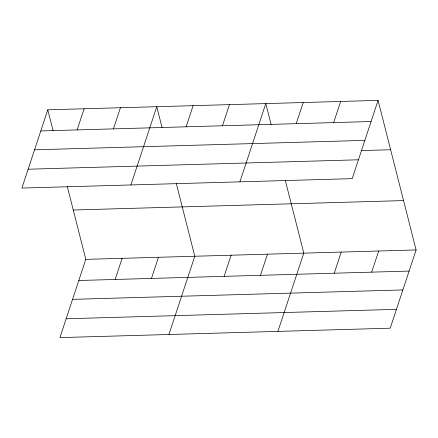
<?xml version="1.0" encoding="UTF-8"?>
<svg xmlns="http://www.w3.org/2000/svg" width="438" height="438" viewBox="0 0 438 438"><rect width="100%" height="100%" fill="white"/><g stroke="black" fill="none" stroke-linecap="round" stroke-linejoin="round"><path stroke-width="0.66" d="M47.78 109.812L21.9 188.061L352.201 178.644L378.082 100.39L47.78 109.812L53.064 130.59M77.121 129.916L84.112 108.772M113.453 128.881L120.445 107.737M67.288 186.539L85.799 259.356L59.918 337.61L390.22 328.188L416.1 249.939L378.082 100.39M130.896 184.956L156.777 106.702L162.06 127.48M115.139 279.466L122.131 258.321M186.117 126.806L193.109 105.662M151.477 278.426L158.468 257.287M222.455 125.772L229.446 104.627M168.92 334.501L194.8 256.252L176.284 183.429M239.898 181.847L265.778 103.592L271.062 124.37M224.141 276.356L231.133 255.212M296.219 123.664L303.211 102.525M260.473 275.321L267.465 254.177M333.652 122.596L340.644 101.457M277.916 331.391L303.797 253.142L285.286 180.319M334.238 273.213L341.235 252.074M371.676 272.146L378.667 251.007M40.789 130.951L371.085 121.529M34.553 149.801L364.854 140.379M361.361 150.573L390.625 149.741M28.131 169.216L358.432 159.793M73.255 210.01L403.551 200.588M85.799 259.356L416.1 249.939M78.807 280.501L409.108 271.078M72.577 299.346L402.872 289.923M66.154 318.765L396.456 309.343"/></g></svg>
